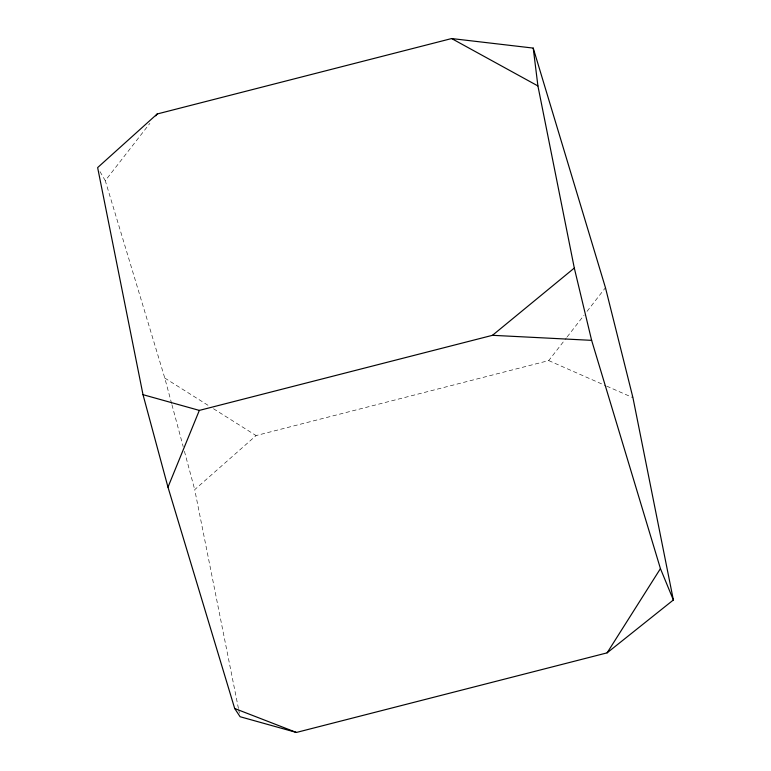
<?xml version="1.0" encoding="UTF-8"?>
<svg xmlns="http://www.w3.org/2000/svg" width="771" height="771" viewBox="0 0 771 771"><rect width="100%" height="100%" fill="white"/><g stroke="black" fill="none" stroke-linecap="round" stroke-linejoin="round"><path stroke-width="0.58" stroke-dasharray="3.85 2.89" d="M171.644 403.628L164.782 378.05L105.28 180.665L149.873 123.37M238.441 708.491L194.716 489.643L256.078 435.567L548.721 360.597L566.406 337.881M567.138 336.927L584.09 315.156M587.039 311.368L605.457 287.699M548.721 360.597L605.601 385.645M606.69 386.126L632.943 397.691M164.782 378.05L209.413 406.172M213.471 408.726L256.078 435.567M99.989 171.615L105.28 180.665M171.952 404.785L183.18 446.64M184.423 451.286L194.716 489.643M238.682 709.667L239.386 713.194"/><path stroke-width="1.16" d="M167.972 487.176L199.332 410.403L492.486 335.308L591.627 340.348L660.439 568.612L673.362 599.992L607.114 652.854L296.411 732.45L240.089 716.722L234.692 708.501L167.972 487.176L143.011 394.675L97.638 167.596L157.188 113.983L451.633 38.55L533.224 48.091L605.457 287.699L632.943 397.691L673.362 599.992M607.114 652.854L660.439 568.612M155.723 115.852L157.188 113.983M492.486 335.308L574.308 268.057L537.917 85.938L533.224 48.091M143.011 394.675L199.332 410.403M234.692 708.501L296.411 732.45M451.633 38.55L537.917 85.938M574.308 268.057L591.627 340.348"/></g></svg>
